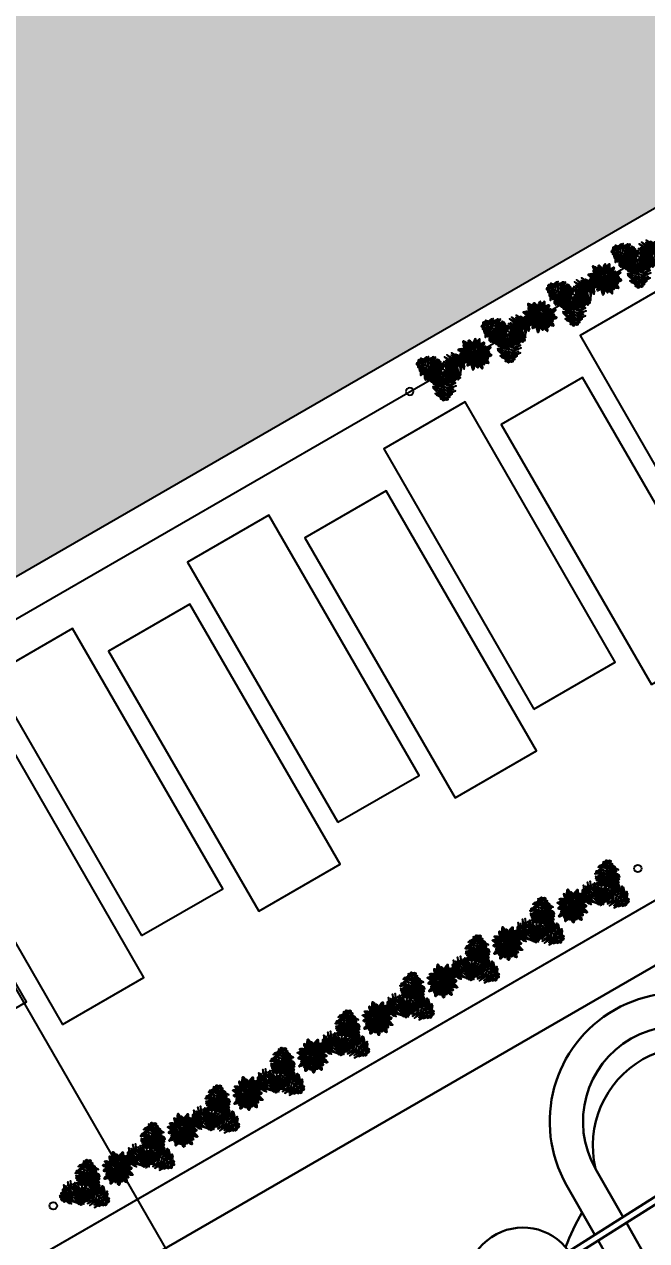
# Model space of a CAD drawing. Header units: metres. Extents: x 97 to 197, y 104 to 205.
# Drawn here: x 102.475 to 104.132, y 122.906 to 126.145 of the extents above; entities that cross this region are included whole.
import ezdxf

# ---------------------------------------------------------------- set-up
doc = ezdxf.new("R2010")
doc.units = ezdxf.units.M
doc.linetypes.add('ACAD_ISO10W100', pattern=[18, 12, -3, 0, -3])
doc.linetypes.add('ACAD_ISO12W100', pattern=[21, 12, -3, 0, -3, 0, -3])
doc.layers.get('0').update_dxf_attribs({"plot": 0})
doc.layers.add('00-AUX2', color=30, linetype='Continuous', plot=False)
for name, color, linetype in [('1-ALV_CORTE', 5, 'Continuous'), ('10-PROJ_SUP', 2, 'ACAD_ISO12W100'), ('15-COTAS', 14, 'Continuous'), ('16-EIXOS', 253, 'ACAD_ISO10W100'), ('18-HATCH', 1, 'Continuous'), ('3-LAYOUT', 2, 'Continuous'), ('5-PISO', 1, 'Continuous'), ('6-VEGETAÇÃO', 104, 'Continuous')]:
    doc.layers.add(name, color=color, linetype=linetype)
doc.styles.get("Standard").update_dxf_attribs({"font": 'arial.ttf', "height": 2.5})
doc.dimstyles.new('COTA ANOTATIVA', dxfattribs={"dimtxt": 2.5, "dimasz": 2.5, "dimexe": 2, "dimexo": 1, "dimgap": 0.5, "dimtad": 1, "dimzin": 4, "dimdsep": 46, "dimtxsty": 'Standard', "dimblk": 'ARCHTICK', "dimcen": 1, "dimclrd": 256, "dimclre": 256, "dimclrt": 256, "dimazin": 0, "dimtfac": 1, "dimtofl": 0, "dimtmove": 1, "dimatfit": 3, "dimldrblk": 'DOT', "dimfxl": 2, "dimfxlon": 1, "dimtolj": 1, "dimtzin": 0, "dimarcsym": 0})

# ---------------------------------------------------------------- blocks, each defined once
blk = doc.blocks.new('LEITURA')
at = {"layer": '3-LAYOUT', "lineweight": 30}
for p, q in [((0.1959, 0.7337), (0.021, 0.529)), ((0.2632, 0.6762), (0.072, 0.4525)), ((0.072, 0.4525), (0.0238, 0.4937)), ((0.3091, 0.4764), (0.282, 0.4474)), ((0.4754, 0.3213), (0.3091, 0.4764)), ((0.282, 0.4474), (0.4483, 0.2922)), ((0.0762, 0.3988), (0.4045, 0.1182)), ((-0.0206, 0.344), (-0.1571, 0.1844)), ((0.0331, 0.3483), (0.3613, 0.0677)), ((0.5532, 0.2336), (0.6494, 0.3461)), ((0.4483, 0.2922), (0.4754, 0.3213)), ((0.4679, 0.3132), (0.4558, 0.3003)), ((0.4558, 0.3003), (0.7755, 0.0021)), ((0.7875, 0.015), (0.4679, 0.3132)), ((0.618, 0.1732), (0.7167, 0.2886)), ((0.4582, 0.1224), (0.5417, 0.2201)), ((-0.1529, 0.1307), (0.1754, -0.1499)), ((0.5417, 0.0839), (0.6065, 0.1597)), ((0.4582, 0.1224), (0.5065, 0.0812)), ((0.2291, -0.1457), (0.3655, 0.014)), ((0.7755, 0.0021), (0.7875, 0.015))]:
    blk.add_line(p, q, dxfattribs=at)
for centre, radius, start, end in [((0.4563, 0.5111), 0.3425, 319.4802, 139.4802), ((0.4563, 0.5111), 0.254, 319.4802, 139.4802), ((0.4082, 0.4548), 0.2646, 335.7404, 123.22), ((0, 0), 0.7, 77.3963, 350.8638), ((0.04, 0.5127), 0.025, 139.4802, 229.4802), ((0.101, 0.4277), 0.0381, 139.4802, 229.4802), ((0.0083, 0.3193), 0.0381, 49.4802, 139.4802), ((0, 0), 0.7, 10.3912, 18.7902), ((-0.1281, 0.1596), 0.0381, 139.4802, 229.4802), ((0.7815, 0.0086), 0.15, 140.369, 133.6125), ((0.4292, 0.1472), 0.0381, 229.4802, 319.4802), ((0.3366, 0.0387), 0.0381, 319.4802, 49.4802), ((0.5227, 0.1002), 0.025, 229.4802, 319.4802), ((0.2001, -0.1209), 0.0381, 229.4802, 319.4802)]:
    blk.add_arc(centre, radius, start, end, dxfattribs=at)
blk = doc.blocks.new('*U83')
at = {"layer": '5-PISO', "ltscale": 0.1}
for points in [[(0.35, 0.025), (0.35, 0.275), (-0.45, 0.275), (-0.45, 0.025)], [(0.45, -0.275), (0.45, -0.025), (-0.35, -0.025), (-0.35, -0.275)]]:
    blk.add_lwpolyline(points, close=True, dxfattribs=at)
blk = doc.blocks.new('*U84')
at = {"layer": '5-PISO', "color": 0, "linetype": 'ByBlock', "lineweight": -2, "transparency": 16777216}
for p in [(0, 4.8273), (0, 4.2239), (0, 3.6205), (0, 3.0171), (0, 2.4137)]:
    blk.add_blockref('*U83', p, dxfattribs=at)
blk = doc.blocks.new('*U87')
at = {"layer": '5-PISO', "ltscale": 0.1}
blk.add_circle((0.0563, 0), 0.01, dxfattribs=at)
blk = doc.blocks.new('*U88')
at = {"layer": '1-ALV_CORTE', "color": 0, "linetype": 'ByBlock', "lineweight": -2, "transparency": 16777216}
for p in [(0.4533, -3.7), (0.5531, -3.7), (0.6529, -3.7), (0.7527, -3.7), (0.8526, -3.7), (0.9524, -3.7), (1.0522, -3.7), (1.1521, -3.7), (1.2519, -3.7), (1.3517, -3.7), (1.4516, -3.7), (1.5514, -3.7), (1.6512, -3.7), (1.7511, -3.7), (1.8509, -3.7), (1.9507, -3.7), (2.0506, -3.7), (2.1504, -3.7), (2.2502, -3.7)]:
    blk.add_blockref('*U87', p, dxfattribs=at)
blk = doc.blocks.new('A$C5E6B4C6F')
at = {"layer": '6-VEGETAÇÃO', "color": 76}
for points in [[(1.777, 1.953, -2.259), (1.674, 2.021, -2.303), (1.628, 2.076, -2.362), (1.733, 2.028, -2.352)], [(1.806, 1.994, -2.342), (1.736, 2.07, -2.421), (1.789, 2.063, -2.443)], [(0.357, 1.156, -2.032), (0.303, 1.302, -2.064), (0.415, 1.63, -2.175), (0.231, 1.292, -2.049)], [(0.475, 1.141, -2.048), (0.422, 1.361, -2.101), (0.479, 1.549, -2.163), (0.353, 1.329, -2.08)], [(0.595, 1.14, -2.069), (0.539, 1.339, -2.115), (0.629, 1.659, -2.22), (0.475, 1.345, -2.105)], [(0.708, 1.124, -2.084), (0.662, 1.376, -2.146), (0.747, 1.632, -2.233), (0.591, 1.377, -2.135)], [(1.482, 1.535, -2.067), (1.345, 1.656, -2.117), (1.097, 1.789, -2.205), (1.417, 1.703, -2.096)], [(1.557, 1.641, -2.048), (1.395, 1.82, -2.109), (1.136, 1.834, -2.194), (1.405, 1.9, -2.11)], [(1.196, 1.453, -1.072), (1.373, 1.5, -1.059), (1.421, 1.484, -1.129), (1.346, 1.542, -1.001)], [(1.207, 1.531, -0.981), (1.324, 1.574, -0.958), (1.424, 1.573, -1.089), (1.316, 1.62, -0.901)], [(1.617, 1.726, -2.033), (1.464, 1.918, -2.092), (1.33, 1.988, -2.139), (1.499, 1.959, -2.083)], [(1.395, 1.411, -2.091), (1.402, 1.411, -2.091), (1.64, 1.748, -2.031), (1.632, 1.748, -2.031)], [(1.678, 1.813, -2.089), (1.51, 1.965, -2.183), (1.405, 2.011, -2.201), (1.562, 1.992, -2.214)], [(1.496, 1.546, -2.069), (1.696, 1.494, -2.115), (1.929, 1.256, -2.22), (1.734, 1.547, -2.105)], [(1.556, 1.648, -2.048), (1.774, 1.585, -2.101), (1.908, 1.441, -2.163), (1.78, 1.66, -2.08)], [(1.721, 1.874, -2.146), (1.59, 2.021, -2.244), (1.711, 1.971, -2.224)], [(1.629, 1.743, -2.032), (1.782, 1.718, -2.064), (2.011, 1.456, -2.175), (1.809, 1.784, -2.049)], [(1.633, 1.748, -2.029), (1.64, 1.748, -2.029), (1.76, 1.917, -2.19), (1.752, 1.917, -2.19)], [(1.691, 1.821, -2.104), (1.846, 1.789, -2.2), (1.954, 1.636, -2.209), (1.866, 1.836, -2.236)], [(1.752, 1.917, -2.19), (1.76, 1.917, -2.19), (1.824, 2.009, -2.376), (1.817, 2.009, -2.376)], [(1.778, 1.935, -2.243), (1.871, 1.881, -2.305), (1.934, 1.803, -2.299), (1.865, 1.938, -2.361)], [(1.807, 1.996, -2.35), (1.927, 1.923, -2.425), (1.888, 1.979, -2.436)], [(0.052, 1.184, -2.342), (0.02, 1.085, -2.421), (0, 1.135, -2.443)], [(0.049, 1.184, -2.35), (0.052, 1.325, -2.425), (0.023, 1.263, -2.436)], [(0.145, 1.176, -2.19), (0.152, 1.176, -2.19), (0.041, 1.186, -2.376), (0.033, 1.186, -2.376)], [(0.102, 1.18, -2.259), (0.094, 1.057, -2.303), (0.07, 0.989, -2.362), (0.058, 1.103, -2.352)], [(0.117, 1.189, -2.243), (0.117, 1.297, -2.305), (0.153, 1.391, -2.299), (0.07, 1.263, -2.361)], [(0.198, 1.171, -2.146), (0.136, 0.983, -2.244), (0.119, 1.114, -2.224)], [(0.351, 1.157, -2.029), (0.358, 1.157, -2.029), (0.152, 1.176, -2.19), (0.145, 1.176, -2.19)], [(0.259, 1.171, -2.104), (0.209, 1.321, -2.2), (0.288, 1.491, -2.209), (0.158, 1.315, -2.236)], [(0.272, 1.164, -2.089), (0.224, 0.942, -2.183), (0.237, 0.829, -2.201), (0.175, 0.974, -2.214)], [(0.379, 1.154, -2.033), (0.289, 0.926, -2.092), (0.295, 0.774, -2.139), (0.235, 0.936, -2.083)], [(0.481, 1.145, -2.048), (0.407, 0.915, -2.109), (0.525, 0.683, -2.194), (0.333, 0.884, -2.11)], [(0.762, 1.119, -2.091), (0.769, 1.119, -2.091), (0.359, 1.157, -2.031), (0.351, 1.157, -2.031)], [(0.611, 1.133, -2.067), (0.575, 0.954, -2.117), (0.583, 0.673, -2.205), (0.497, 0.993, -2.096)], [(0.796, 1.116, -2.149), (0.756, 1.287, -2.126), (0.781, 1.468, -2.215), (0.703, 1.281, -2.034)], [(1.502, 1.177, -1.5), (1.501, 1.373, -1.508), (1.382, 1.522, -1.658), (1.541, 1.415, -1.461)], [(1.426, 1.455, -2.084), (1.667, 1.369, -2.146), (1.847, 1.168, -2.233), (1.703, 1.43, -2.135)], [(1.567, 1.195, -1.421), (1.577, 1.394, -1.416), (1.543, 1.509, -1.462), (1.612, 1.399, -1.373)], [(1.582, 1.199, -1.406), (1.664, 1.106, -1.383), (1.707, 0.838, -1.514), (1.704, 1.13, -1.326)], [(1.652, 1.219, -1.388), (1.644, 1.403, -1.435), (1.609, 1.487, -1.463), (1.691, 1.394, -1.423)], [(1.354, 0.668, -2.084), (1.159, 0.502, -2.146), (0.894, 0.447, -2.233), (1.193, 0.441, -2.135)], [(1.397, 0.562, -2.069), (1.252, 0.414, -2.115), (0.93, 0.332, -2.22), (1.279, 0.356, -2.105)], [(1.331, 0.717, -2.091), (1.339, 0.717, -2.091), (1.511, 0.343, -2.031), (1.504, 0.343, -2.031)], [(1.395, 0.579, -2.067), (1.568, 0.638, -2.117), (1.807, 0.786, -2.205), (1.573, 0.551, -2.096)], [(1.449, 0.461, -2.048), (1.685, 0.512, -2.109), (1.827, 0.73, -2.194), (1.749, 0.463, -2.11)], [(1.502, 0.348, -2.032), (1.403, 0.228, -2.064), (1.062, 0.161, -2.175), (1.447, 0.171, -2.049)], [(1.456, 0.458, -2.048), (1.292, 0.302, -2.101), (1.1, 0.258, -2.163), (1.354, 0.259, -2.08)], [(1.538, 0.256, -2.104), (1.433, 0.138, -2.2), (1.246, 0.121, -2.209), (1.463, 0.097, -2.236)], [(1.593, 0.124, -2.243), (1.5, 0.07, -2.305), (1.4, 0.054, -2.299), (1.552, 0.046, -2.361)], [(1.492, 0.368, -2.033), (1.735, 0.404, -2.092), (1.863, 0.485, -2.139), (1.753, 0.353, -2.083)], [(1.504, 0.342, -2.029), (1.511, 0.342, -2.029), (1.598, 0.154, -2.19), (1.591, 0.154, -2.19)], [(1.631, 0.067, -2.35), (1.508, 0, -2.425), (1.576, 0.006, -2.436)], [(1.537, 0.27, -2.089), (1.753, 0.34, -2.183), (1.845, 0.408, -2.201), (1.75, 0.282, -2.214)], [(1.568, 0.203, -2.146), (1.762, 0.243, -2.244), (1.657, 0.163, -2.224)], [(1.591, 0.154, -2.19), (1.598, 0.154, -2.19), (1.645, 0.053, -2.376), (1.638, 0.053, -2.376)], [(1.609, 0.115, -2.259), (1.719, 0.17, -2.303), (1.79, 0.183, -2.362), (1.697, 0.116, -2.352)], [(1.63, 0.07, -2.342), (1.731, 0.092, -2.421), (1.698, 0.049, -2.443)]]:
    blk.add_3dface(points, dxfattribs=at)
at = {"layer": '6-VEGETAÇÃO'}
for points in [[(1.199, 1.449, -1.075), (1.016, 1.518, -1.083), (0.994, 1.522, -1.233), (1.09, 1.57, -1.036)], [(1.206, 1.516, -0.996), (1.024, 1.596, -0.991), (1.003, 1.606, -1.037), (1.032, 1.631, -0.948)], [(1.214, 1.604, -0.963), (1.039, 1.663, -1.01), (1.047, 1.66, -1.038), (1.065, 1.703, -0.998)], [(1.372, 1.379, -2.153), (1.289, 1.475, -2.153), (1.073, 1.642, -2.248), (1.268, 1.547, -2.101)], [(1.23, 1.762, -0.967), (1.133, 1.78, -1), (1.08, 1.812, -1.029), (1.171, 1.816, -1.007)], [(1.41, 1.433, -2.085), (1.238, 1.599, -2.149), (1.14, 1.664, -2.184), (1.367, 1.566, -2.106)], [(1.235, 1.816, -0.991), (1.158, 1.859, -1.031), (1.199, 1.877, -1.03)], [(1.208, 1.535, -0.975), (1.215, 1.535, -0.975), (1.233, 1.716, -0.948), (1.226, 1.716, -0.948)], [(1.22, 1.616, -0.965), (1.342, 1.671, -0.989), (1.417, 1.659, -1.037), (1.338, 1.715, -0.98)], [(1.226, 1.716, -0.948), (1.233, 1.716, -0.948), (1.245, 1.837, -1.002), (1.238, 1.837, -1.002)], [(1.237, 1.748, -0.966), (1.325, 1.761, -1.002), (1.351, 1.746, -1.016), (1.299, 1.807, -1.012)], [(0.841, 0.796, -1.406), (0.726, 0.843, -1.383), (0.569, 1.065, -1.514), (0.701, 0.804, -1.326)], [(0.735, 1.122, -2.085), (0.678, 0.89, -2.149), (0.67, 0.773, -2.184), (0.642, 1.017, -2.106)], [(0.955, 0.903, -1.59), (0.806, 0.977, -1.573), (0.644, 1.183, -1.686), (0.774, 0.949, -1.523)], [(0.903, 0.846, -1.497), (0.741, 0.931, -1.484), (0.648, 1.055, -1.554), (0.731, 0.882, -1.426)], [(0.801, 1.116, -2.153), (0.759, 0.996, -2.153), (0.723, 0.725, -2.248), (0.708, 0.941, -2.101)], [(1.014, 0.95, -1.677), (0.836, 1.056, -1.674), (0.712, 1.227, -1.775), (0.805, 1.022, -1.619)], [(1.072, 1.091, -2.61), (1.08, 1.091, -2.61), (0.769, 1.119, -2.09), (0.762, 1.119, -2.09)], [(0.881, 1.108, -2.288), (0.835, 1.005, -2.271), (0.803, 0.803, -2.333), (0.797, 1.025, -2.198)], [(0.876, 1.104, -2.283), (0.841, 1.252, -2.262), (0.872, 1.481, -2.373), (0.804, 1.331, -2.219)], [(1.048, 0.981, -1.78), (0.935, 1.058, -1.728), (0.826, 1.156, -1.795), (0.93, 1.042, -1.629)], [(1.069, 0.994, -1.927), (0.971, 1.061, -1.881), (0.833, 1.185, -1.964), (0.915, 1.092, -1.822)], [(0.954, 1.101, -2.41), (0.9, 0.999, -2.381), (0.862, 0.841, -2.408), (0.863, 1.008, -2.316)], [(0.949, 1.102, -2.406), (0.922, 1.223, -2.391), (0.948, 1.371, -2.474), (0.888, 1.232, -2.335)], [(1.082, 1.011, -2.061), (1.002, 1.066, -2.026), (0.914, 1.148, -2.092), (0.991, 1.062, -1.964)], [(1.191, 1.364, -1.175), (1.049, 1.403, -1.197), (0.924, 1.423, -1.28), (1.079, 1.451, -1.128)], [(1.18, 1.253, -1.362), (1.084, 1.284, -1.342), (0.937, 1.329, -1.4), (1.039, 1.307, -1.275)], [(1.183, 1.282, -1.27), (0.999, 1.341, -1.291), (0.973, 1.349, -1.318), (1.1, 1.353, -1.229)], [(1.178, 1.229, -1.509), (1.095, 1.259, -1.473), (1.001, 1.293, -1.507), (1.108, 1.268, -1.395)], [(1.175, 1.208, -1.643), (1.093, 1.24, -1.593), (1.034, 1.269, -1.595), (1.098, 1.25, -1.522)], [(1.109, 1.035, -2.285), (1.117, 1.035, -2.285), (1.049, 0.974, -1.717), (1.041, 0.974, -1.717)], [(1.072, 1.091, -2.61), (1.08, 1.091, -2.61), (1.17, 1.082, -3.235), (1.163, 1.082, -3.235)], [(1.325, 1.313, -2.288), (1.259, 1.405, -2.271), (1.1, 1.534, -2.333), (1.296, 1.428, -2.198)], [(1.283, 1.253, -2.41), (1.221, 1.351, -2.381), (1.104, 1.463, -2.408), (1.248, 1.379, -2.316)], [(1.109, 1.035, -2.285), (1.117, 1.035, -2.285), (1.172, 1.084, -2.985), (1.164, 1.084, -2.985)], [(1.215, 1.156, -2.61), (1.222, 1.156, -2.61), (1.17, 1.082, -3.235), (1.163, 1.082, -3.235)], [(1.2, 1, -2.61), (1.208, 1, -2.61), (1.17, 1.082, -3.235), (1.163, 1.082, -3.235)], [(1.236, 1.104, -2.285), (1.243, 1.104, -2.285), (1.172, 1.084, -2.985), (1.164, 1.084, -2.985)], [(1.172, 1.174, -1.86), (1.18, 1.174, -1.86), (1.172, 1.1, -2.56), (1.165, 1.1, -2.56)], [(1.172, 1.174, -1.86), (1.18, 1.174, -1.86), (1.189, 1.265, -1.292), (1.181, 1.265, -1.292)], [(1.174, 1.231, -1.502), (1.225, 1.249, -1.456), (1.41, 1.25, -1.539), (1.287, 1.263, -1.397)], [(1.176, 1.21, -1.636), (1.205, 1.224, -1.601), (1.326, 1.223, -1.667), (1.211, 1.234, -1.539)], [(1.18, 1.255, -1.355), (1.249, 1.275, -1.303), (1.396, 1.276, -1.37), (1.242, 1.29, -1.204)], [(1.181, 1.265, -1.292), (1.189, 1.265, -1.292), (1.215, 1.535, -0.976), (1.208, 1.535, -0.976)], [(1.185, 1.3, -1.252), (1.387, 1.343, -1.249), (1.49, 1.314, -1.35), (1.387, 1.39, -1.194)], [(1.196, 1.375, -1.165), (1.356, 1.422, -1.148), (1.511, 1.392, -1.261), (1.36, 1.464, -1.098)], [(1.215, 1.156, -2.61), (1.222, 1.156, -2.61), (1.402, 1.411, -2.09), (1.395, 1.411, -2.09)], [(1.236, 1.104, -2.285), (1.243, 1.104, -2.285), (1.331, 1.128, -1.717), (1.324, 1.128, -1.717)], [(1.269, 1.113, -2.068), (1.269, 1.202, -2.018), (1.257, 1.332, -2.02), (1.28, 1.2, -1.947)], [(1.289, 1.119, -1.934), (1.287, 1.207, -1.898), (1.267, 1.371, -1.932), (1.3, 1.197, -1.82)], [(1.271, 1.114, -2.061), (1.318, 1.029, -2.026), (1.361, 0.916, -2.092), (1.33, 1.027, -1.964)], [(1.312, 1.125, -1.787), (1.306, 1.226, -1.767), (1.278, 1.444, -1.825), (1.313, 1.276, -1.7)], [(1.286, 1.257, -2.406), (1.405, 1.22, -2.391), (1.52, 1.124, -2.474), (1.429, 1.246, -2.335)], [(1.29, 1.123, -1.927), (1.348, 1.019, -1.881), (1.417, 0.847, -1.964), (1.384, 0.967, -1.822)], [(1.341, 1.133, -1.695), (1.329, 1.325, -1.716), (1.31, 1.418, -1.743), (1.377, 1.236, -1.654)], [(1.315, 1.126, -1.78), (1.381, 1.006, -1.728), (1.435, 0.87, -1.795), (1.393, 1.018, -1.629)], [(1.324, 1.32, -2.283), (1.47, 1.276, -2.262), (1.653, 1.135, -2.373), (1.557, 1.269, -2.219)], [(1.324, 1.128, -1.717), (1.331, 1.128, -1.717), (1.593, 1.2, -1.401), (1.585, 1.2, -1.401)], [(1.42, 1.155, -1.6), (1.405, 1.302, -1.622), (1.344, 1.516, -1.705), (1.461, 1.291, -1.553)], [(1.358, 1.138, -1.677), (1.471, 0.964, -1.674), (1.506, 0.756, -1.775), (1.514, 0.981, -1.619)], [(1.375, 1.383, -2.149), (1.543, 1.333, -2.126), (1.687, 1.221, -2.215), (1.565, 1.381, -2.034)], [(1.432, 1.154, -1.59), (1.533, 1.021, -1.573), (1.587, 0.765, -1.686), (1.574, 1.032, -1.523)], [(1.505, 1.182, -1.497), (1.612, 1.034, -1.484), (1.64, 0.882, -1.554), (1.642, 1.074, -1.426)], [(1.585, 1.2, -1.4), (1.593, 1.2, -1.4), (1.768, 1.249, -1.373), (1.761, 1.249, -1.373)], [(1.666, 1.218, -1.39), (1.761, 1.124, -1.414), (1.759, 0.977, -1.462), (1.801, 1.144, -1.405)], [(1.715, 1.236, -1.379), (1.726, 1.399, -1.416), (1.768, 1.304, -1.384)], [(1.761, 1.249, -1.373), (1.768, 1.249, -1.373), (1.886, 1.281, -1.427), (1.878, 1.281, -1.427)], [(1.805, 1.261, -1.392), (1.787, 1.358, -1.425), (1.798, 1.419, -1.454), (1.834, 1.335, -1.432)], [(1.795, 1.249, -1.391), (1.838, 1.172, -1.427), (1.839, 1.092, -1.441), (1.872, 1.213, -1.437)], [(1.858, 1.276, -1.416), (1.87, 1.363, -1.456), (1.902, 1.332, -1.455)], [(1.862, 1.277, -1.42), (1.915, 1.175, -1.465), (1.92, 1.23, -1.458)], [(0.625, 0.603, -1.42), (0.532, 0.67, -1.465), (0.552, 0.619, -1.458)], [(0.673, 0.657, -1.391), (0.599, 0.707, -1.427), (0.563, 0.778, -1.441), (0.587, 0.655, -1.437)], [(0.775, 0.742, -1.39), (0.647, 0.784, -1.414), (0.584, 0.917, -1.462), (0.621, 0.749, -1.405)], [(0.703, 0.673, -1.373), (0.71, 0.673, -1.373), (0.619, 0.591, -1.427), (0.612, 0.591, -1.427)], [(0.628, 0.605, -1.416), (0.656, 0.522, -1.456), (0.614, 0.535, -1.455)], [(0.668, 0.642, -1.392), (0.728, 0.563, -1.425), (0.745, 0.503, -1.454), (0.675, 0.562, -1.432)], [(0.839, 0.794, -1.4), (0.846, 0.794, -1.4), (0.71, 0.672, -1.373), (0.703, 0.672, -1.373)], [(0.738, 0.704, -1.379), (0.8, 0.553, -1.416), (0.721, 0.619, -1.384)], [(0.787, 0.747, -1.388), (0.876, 0.585, -1.435), (0.944, 0.526, -1.463), (0.829, 0.573, -1.423)], [(1.041, 0.974, -1.717), (1.049, 0.974, -1.717), (0.846, 0.794, -1.401), (0.839, 0.794, -1.401)], [(0.853, 0.806, -1.421), (0.932, 0.624, -1.416), (1.014, 0.536, -1.462), (0.903, 0.604, -1.373)], [(0.903, 0.851, -1.5), (0.99, 0.676, -1.508), (1.164, 0.595, -1.658), (0.973, 0.621, -1.461)], [(1.287, 0.824, -2.283), (1.176, 0.719, -2.262), (0.963, 0.632, -2.373), (1.127, 0.648, -2.219)], [(0.967, 0.908, -1.6), (1.045, 0.782, -1.622), (1.195, 0.618, -1.705), (0.99, 0.768, -1.553)], [(1.252, 0.888, -2.406), (1.161, 0.804, -2.391), (1.019, 0.752, -2.474), (1.171, 0.77, -2.335)], [(1.317, 0.748, -2.149), (1.189, 0.628, -2.126), (1.02, 0.559, -2.215), (1.22, 0.585, -2.034)], [(1.028, 0.962, -1.695), (1.124, 0.795, -1.716), (1.182, 0.721, -1.743), (1.041, 0.854, -1.654)], [(1.05, 0.982, -1.787), (1.1, 0.895, -1.767), (1.222, 0.711, -1.825), (1.117, 0.847, -1.7)], [(1.068, 0.998, -1.934), (1.109, 0.92, -1.898), (1.199, 0.782, -1.932), (1.093, 0.923, -1.82)], [(1.084, 1.012, -2.068), (1.123, 0.933, -2.018), (1.192, 0.821, -2.02), (1.112, 0.929, -1.947)], [(1.2, 1, -2.61), (1.208, 1, -2.61), (1.339, 0.717, -2.09), (1.331, 0.717, -2.09)], [(1.25, 0.893, -2.41), (1.366, 0.897, -2.381), (1.522, 0.943, -2.408), (1.377, 0.861, -2.316)], [(1.281, 0.826, -2.288), (1.393, 0.838, -2.271), (1.584, 0.911, -2.333), (1.395, 0.794, -2.198)], [(1.315, 0.753, -2.153), (1.439, 0.777, -2.153), (1.692, 0.881, -2.248), (1.512, 0.759, -2.101)], [(1.343, 0.692, -2.085), (1.572, 0.759, -2.149), (1.677, 0.811, -2.184), (1.479, 0.664, -2.106)]]:
    blk.add_3dface(points, dxfattribs=at)
blk = doc.blocks.new('A$C67B00017')
at = {"layer": '6-VEGETAÇÃO', "color": 153}
for p, q in [((0.296, 1.706), (0.23, 1.681)), ((0.256, 1.79), (0.286, 1.734)), ((0.31, 1.778), (0.358, 1.69)), ((0.37, 1.752), (0.426, 1.637)), ((0.446, 1.7), (0.465, 1.598)), ((0.602, 1.725), (0.513, 1.718)), ((0.584, 1.842), (0.601, 1.763)), ((0.656, 2.047), (0.587, 2.057)), ((0.687, 1.99), (0.596, 1.999)), ((0.721, 1.914), (0.606, 1.927)), ((0.742, 1.862), (0.622, 1.874)), ((0.646, 1.807), (0.672, 1.682)), ((0.662, 2.14), (0.661, 2.077)), ((0.703, 2.103), (0.703, 2.003)), ((0.71, 1.754), (0.737, 1.594)), ((0.744, 2.051), (0.737, 1.925)), ((0.785, 1.97), (0.754, 1.871)), ((0.8, 1.883), (0.767, 1.837)), ((0.799, 1.821), (0.782, 1.797)), ((0.959, 1.729), (0.823, 1.784)), ((0.968, 1.658), (0.824, 1.713)), ((0.944, 1.833), (0.835, 1.875)), ((0.925, 1.914), (0.844, 1.95)), ((0.964, 2.027), (0.942, 1.948)), ((1.002, 1.966), (0.967, 1.844)), ((1.034, 1.889), (0.983, 1.736)), ((1.057, 1.775), (0.984, 1.665)), ((1.12, 1.971), (1.019, 2.037)), ((1.126, 2.026), (1.03, 2.092)), ((1.132, 2.109), (1.055, 2.16)), ((1.131, 2.174), (1.075, 2.216)), ((1.15, 1.907), (1.123, 1.894)), ((1.18, 1.961), (1.129, 1.936)), ((1.208, 2.045), (1.134, 1.973)), ((1.139, 1.805), (1.207, 1.693)), ((1.21, 2.136), (1.145, 2.028)), ((1.146, 1.693), (1.2, 1.646)), ((1.18, 2.254), (1.15, 2.198)), ((1.199, 2.201), (1.151, 2.113)), ((1.166, 1.919), (1.211, 1.764)), ((1.202, 1.994), (1.231, 1.871)), ((1.223, 1.685), (1.368, 1.733)), ((1.234, 1.755), (1.373, 1.804)), ((1.243, 2.053), (1.261, 1.974)), ((1.254, 1.859), (1.365, 1.896)), ((1.276, 1.939), (1.36, 1.971)), ((1.436, 1.757), (1.396, 1.6)), ((1.484, 1.896), (1.424, 2.001)), ((1.482, 1.826), (1.452, 1.826)), ((1.514, 1.943), (1.459, 2.045)), ((1.505, 1.804), (1.468, 1.682)), ((1.533, 1.86), (1.476, 1.861)), ((1.596, 1.922), (1.497, 1.892)), ((1.557, 2.014), (1.512, 2.094)), ((1.639, 2.003), (1.532, 1.936)), ((1.541, 1.718), (1.629, 1.703)), ((1.57, 1.833), (1.546, 1.756)), ((1.586, 2.073), (1.554, 2.135)), ((1.659, 2.066), (1.576, 2.009)), ((1.665, 2.122), (1.613, 2.085)), ((1.769, 1.686), (1.717, 1.57)), ((1.837, 1.707), (1.804, 1.633)), ((0.094, 1.203), (0.149, 1.17)), ((0.171, 1.151), (0.127, 1.096)), ((0.147, 1.22), (0.233, 1.168)), ((0.236, 1.148), (0.182, 1.074)), ((0.212, 1.228), (0.318, 1.158)), ((0.318, 1.139), (0.249, 1.047)), ((0.35, 1.671), (0.266, 1.635)), ((0.374, 1.13), (0.303, 1.033)), ((0.304, 1.222), (0.372, 1.144)), ((0.416, 1.621), (0.309, 1.577)), ((0.401, 1.393), (0.327, 1.344)), ((0.328, 1.487), (0.382, 1.425)), ((0.46, 1.585), (0.349, 1.537)), ((0.433, 0.859), (0.353, 0.899)), ((0.479, 1.364), (0.384, 1.296)), ((0.386, 1.19), (0.409, 1.138)), ((0.4, 1.486), (0.483, 1.39)), ((0.506, 0.897), (0.404, 0.953)), ((0.438, 1.158), (0.45, 1.13)), ((0.442, 0.766), (0.513, 0.872)), ((0.575, 1.32), (0.454, 1.236)), ((0.597, 0.952), (0.467, 1.021)), ((0.482, 1.47), (0.582, 1.344)), ((0.501, 1.63), (0.493, 1.574)), ((0.639, 1.288), (0.514, 1.198)), ((0.656, 0.991), (0.522, 1.066)), ((0.522, 0.791), (0.606, 0.929)), ((0.529, 1.576), (0.526, 1.546)), ((0.657, 1.662), (0.541, 1.648)), ((0.719, 1.577), (0.573, 1.562)), ((0.59, 1.427), (0.642, 1.306)), ((0.676, 1.265), (0.6, 1.189)), ((0.69, 1.019), (0.606, 1.085)), ((0.759, 1.518), (0.607, 1.5)), ((0.624, 0.848), (0.661, 0.974)), ((0.726, 1.237), (0.676, 1.189)), ((0.677, 1.356), (0.684, 1.284)), ((0.781, 1.48), (0.678, 1.45)), ((0.737, 1.052), (0.682, 1.094)), ((0.702, 0.928), (0.7, 1.001)), ((0.728, 1.296), (0.731, 1.258)), ((0.812, 1.431), (0.744, 1.413)), ((0.745, 0.993), (0.745, 1.032)), ((0.76, 0.844), (0.826, 0.816)), ((0.784, 1.663), (0.771, 1.532)), ((0.826, 1.559), (0.797, 1.493)), ((0.853, 0.96), (0.799, 0.967)), ((0.889, 0.996), (0.818, 1.009)), ((0.876, 1.406), (0.821, 1.404)), ((0.841, 1.482), (0.826, 1.447)), ((0.908, 1.366), (0.836, 1.361)), ((0.836, 0.861), (0.872, 0.846)), ((0.838, 0.888), (0.851, 0.937)), ((0.931, 1.047), (0.842, 1.062)), ((0.945, 1.312), (0.854, 1.306)), ((0.958, 1.081), (0.865, 1.099)), ((0.868, 1.479), (0.876, 1.43)), ((0.968, 1.275), (0.874, 1.267)), ((0.877, 0.907), (0.898, 0.983)), ((0.905, 1.456), (0.918, 1.379)), ((0.919, 0.938), (0.941, 1.035)), ((0.944, 1.422), (0.956, 1.323)), ((0.968, 0.991), (0.965, 1.072)), ((0.987, 1.364), (0.976, 1.283)), ((0.998, 1.054), (0.982, 1.096)), ((1.045, 1.663), (0.989, 1.618)), ((1.01, 1.298), (0.991, 1.258)), ((1.023, 1.588), (0.993, 1.564)), ((1.01, 1.1), (1.002, 1.123)), ((1.018, 1.251), (1.007, 1.229)), ((1.086, 1.367), (1.011, 1.425)), ((1.094, 1.41), (1.023, 1.467)), ((1.104, 1.475), (1.047, 1.519)), ((1.048, 0.969), (1.092, 1.037)), ((1.054, 1.038), (1.089, 1.066)), ((1.062, 0.898), (1.093, 0.993)), ((1.107, 1.526), (1.065, 1.562)), ((1.067, 1.084), (1.086, 1.1)), ((1.083, 0.851), (1.103, 0.927)), ((1.106, 1.315), (1.084, 1.306)), ((1.133, 1.356), (1.091, 1.339)), ((1.16, 1.42), (1.097, 1.368)), ((1.102, 1.042), (1.191, 1.009)), ((1.107, 0.814), (1.12, 0.862)), ((1.108, 0.998), (1.192, 0.965)), ((1.167, 1.492), (1.109, 1.41)), ((1.118, 0.933), (1.185, 0.908)), ((1.162, 1.543), (1.119, 1.477)), ((1.15, 1.585), (1.123, 1.543)), ((1.13, 0.884), (1.181, 0.862)), ((1.164, 1.617), (1.193, 1.592)), ((1.186, 1.151), (1.181, 1.174)), ((1.221, 1.118), (1.212, 1.161)), ((1.28, 1.08), (1.239, 1.151)), ((1.24, 1.162), (1.31, 1.226)), ((1.281, 1.498), (1.293, 1.461)), ((1.304, 1.573), (1.327, 1.504)), ((1.306, 1.444), (1.372, 1.42)), ((1.341, 1.49), (1.441, 1.451)), ((1.401, 1.057), (1.343, 1.11)), ((1.344, 1.126), (1.397, 1.175)), ((1.355, 1.673), (1.356, 1.542)), ((1.366, 1.526), (1.516, 1.494)), ((1.393, 1.114), (1.436, 1.149)), ((1.445, 1.062), (1.408, 1.096)), ((1.412, 1.581), (1.556, 1.553)), ((1.482, 1.661), (1.596, 1.636)), ((1.521, 0.946), (1.49, 0.923)), ((1.509, 1.41), (1.517, 1.373)), ((1.527, 1.354), (1.589, 1.322)), ((1.54, 1.482), (1.555, 1.411)), ((1.599, 0.949), (1.542, 0.906)), ((1.585, 1.076), (1.567, 1.11)), ((1.568, 1.395), (1.662, 1.344)), ((1.575, 0.875), (1.593, 0.723)), ((1.71, 0.933), (1.586, 0.89)), ((1.604, 1.575), (1.588, 1.444)), ((1.597, 1.428), (1.741, 1.378)), ((1.653, 1.039), (1.621, 1.104)), ((1.695, 1.648), (1.635, 1.498)), ((1.642, 0.85), (1.661, 0.704)), ((1.649, 1.477), (1.788, 1.431)), ((1.816, 0.882), (1.655, 0.871)), ((1.665, 1.116), (1.747, 1.245)), ((1.76, 1.005), (1.668, 1.098)), ((1.746, 1.267), (1.726, 1.29)), ((1.728, 1.547), (1.838, 1.508)), ((1.736, 1.109), (1.817, 1.232)), ((1.877, 1.003), (1.738, 1.085)), ((1.806, 1.253), (1.768, 1.295)), ((1.794, 1.597), (1.88, 1.571)), ((1.799, 1.314), (1.836, 1.428)), ((1.894, 1.249), (1.805, 1.301)), ((1.841, 1.103), (1.904, 1.201)), ((1.959, 1.019), (1.847, 1.078)), ((1.854, 1.323), (1.891, 1.432)), ((1.983, 1.271), (1.86, 1.305)), ((1.924, 1.105), (1.976, 1.177)), ((1.935, 1.339), (1.963, 1.427)), ((2.042, 1.299), (1.944, 1.322)), ((2.026, 1.044), (1.954, 1.082)), ((1.998, 1.357), (2.022, 1.423)), ((2.087, 1.332), (2.025, 1.346)), ((0.371, 0.757), (0.417, 0.824)), ((0.48, 0.598), (0.559, 0.616)), ((0.514, 0.661), (0.638, 0.689)), ((0.566, 0.726), (0.725, 0.754)), ((0.597, 0.619), (0.605, 0.53)), ((0.656, 0.801), (0.787, 0.79)), ((0.659, 0.673), (0.674, 0.558)), ((0.731, 0.253), (0.662, 0.237)), ((0.757, 0.312), (0.667, 0.296)), ((0.784, 0.391), (0.671, 0.369)), ((0.801, 0.444), (0.683, 0.423)), ((0.744, 0.16), (0.738, 0.224)), ((0.743, 0.737), (0.76, 0.591)), ((0.782, 0.201), (0.774, 0.301)), ((0.801, 0.778), (0.822, 0.626)), ((0.818, 0.256), (0.802, 0.382)), ((0.853, 0.341), (0.813, 0.436)), ((0.86, 0.429), (0.823, 0.472)), ((0.854, 0.49), (0.835, 0.513)), ((0.839, 0.8), (0.871, 0.697)), ((0.888, 0.832), (0.906, 0.764)), ((1.042, 0.659), (0.909, 0.583)), ((1.045, 0.587), (0.918, 0.513)), ((1.045, 0.482), (0.944, 0.424)), ((1.039, 0.399), (0.963, 0.352)), ((1.087, 0.736), (1.054, 0.755)), ((1.12, 0.665), (1.057, 0.701)), ((1.148, 0.556), (1.06, 0.654)), ((1.094, 0.294), (1.06, 0.368)), ((1.143, 0.44), (1.069, 0.584)), ((1.123, 0.359), (1.07, 0.475)), ((1.169, 0.291), (1.236, 0.37)), ((1.176, 0.2), (1.231, 0.314)), ((1.189, 0.377), (1.238, 0.407)), ((1.193, 0.136), (1.232, 0.228)), ((1.214, 0.433), (1.239, 0.449)), ((1.218, 0.086), (1.242, 0.145)), ((1.235, 0.724), (1.249, 0.76)), ((1.25, 0.373), (1.356, 0.317)), ((1.25, 0.317), (1.351, 0.262)), ((1.252, 0.234), (1.333, 0.191)), ((1.253, 0.648), (1.28, 0.715)), ((1.258, 0.17), (1.319, 0.134)), ((1.263, 0.776), (1.33, 0.796)), ((1.295, 0.728), (1.397, 0.762)), ((1.298, 0.545), (1.307, 0.676)), ((1.318, 0.691), (1.469, 0.714)), ((1.375, 0.457), (1.343, 0.615)), ((1.36, 0.633), (1.506, 0.653)), ((1.441, 0.406), (1.41, 0.529)), ((1.425, 0.55), (1.541, 0.568)), ((1.481, 0.489), (1.57, 0.499)), ((1.504, 0.372), (1.484, 0.451)), ((1.608, 0.593), (1.621, 0.621)), ((1.619, 0.533), (1.643, 0.584)), ((1.65, 0.45), (1.662, 0.552)), ((1.672, 0.563), (1.791, 0.575)), ((1.706, 0.377), (1.688, 0.503)), ((1.702, 0.516), (1.817, 0.526)), ((1.755, 0.334), (1.737, 0.433)), ((1.739, 0.809), (1.753, 0.693)), ((1.75, 0.448), (1.841, 0.457)), ((1.883, 0.832), (1.755, 0.829)), ((1.791, 0.398), (1.861, 0.402)), ((1.803, 0.306), (1.791, 0.368)), ((1.813, 0.771), (1.827, 0.683)), ((1.931, 0.78), (1.85, 0.778))]:
    blk.add_line(p, q, dxfattribs=at)
at = {"layer": '6-VEGETAÇÃO', "color": 210}
blk.add_line((1.129, 1.243), (1.254, 1.335), dxfattribs=at)
at = {"layer": '6-VEGETAÇÃO', "color": 253}
for p, q in [((1.349, 1.061), (1.279, 1.132)), ((1.282, 1.147), (1.35, 1.207))]:
    blk.add_line(p, q, dxfattribs=at)
at = {"layer": '6-VEGETAÇÃO', "color": 153}
for points in [[(0.556, 1.489), (0.378, 1.516), (0.166, 1.754), (0.151, 1.778), (0.386, 1.76), (0.556, 1.536), (0.594, 1.48)], [(0.56, 1.505), (0.369, 1.667), (0.173, 1.786)], [(0.218, 1.753), (0.194, 1.743)], [(0.231, 1.766), (0.216, 1.792)], [(0.844, 1.366), (0.635, 1.463), (0.461, 1.83), (0.452, 1.864), (0.732, 1.759), (0.86, 1.424), (0.886, 1.342)], [(0.853, 1.384), (0.678, 1.651), (0.481, 1.867)], [(0.525, 1.809), (0.491, 1.806)], [(0.545, 1.821), (0.536, 1.858)], [(0.782, 1.732), (0.638, 1.841), (0.565, 2.152), (0.564, 2.179), (0.762, 2.052), (0.804, 1.773), (0.81, 1.706)], [(0.611, 2.125), (0.585, 2.128)], [(0.792, 1.744), (0.702, 1.978), (0.587, 2.176)], [(0.628, 2.13), (0.628, 2.161)], [(0.971, 1.485), (0.832, 1.668), (0.85, 2.074), (0.857, 2.108), (1.056, 1.883), (1.012, 1.528), (0.997, 1.443)], [(0.896, 2.025), (0.865, 2.038)], [(0.988, 1.496), (0.958, 1.813), (0.885, 2.096)], [(0.92, 2.026), (0.929, 2.063)], [(1.092, 1.837), (1.017, 2.001), (1.101, 2.309), (1.113, 2.334), (1.226, 2.128), (1.131, 1.863), (1.105, 1.801)], [(1.212, 1.512), (1.359, 1.689), (1.359, 2.095), (1.353, 2.129), (1.144, 1.914), (1.173, 1.557), (1.184, 1.471)], [(1.107, 1.843), (1.139, 2.091), (1.132, 2.321)], [(1.128, 2.264), (1.107, 2.279)], [(1.146, 2.261), (1.16, 2.288)], [(1.196, 1.524), (1.239, 1.84), (1.325, 2.119)], [(1.269, 1.383), (1.485, 1.461), (1.692, 1.811), (1.703, 1.843), (1.415, 1.764), (1.257, 1.442), (1.224, 1.362)], [(1.261, 1.402), (1.459, 1.651), (1.674, 1.848)], [(1.399, 1.789), (1.406, 1.97), (1.62, 2.207), (1.641, 2.224), (1.65, 1.989), (1.446, 1.795), (1.394, 1.751)], [(1.415, 1.788), (1.555, 1.995), (1.652, 2.203)], [(1.482, 1.298), (1.707, 1.348), (1.955, 1.67), (1.971, 1.701), (1.674, 1.657), (1.478, 1.357), (1.435, 1.283)], [(1.477, 1.317), (1.704, 1.541), (1.943, 1.709)], [(1.607, 1.809), (1.619, 1.845)], [(1.624, 2.154), (1.612, 2.178)], [(1.626, 1.795), (1.659, 1.789)], [(1.638, 2.143), (1.663, 2.161)], [(1.87, 1.678), (1.887, 1.713)], [(0.506, 1.097), (0.338, 1.029), (0.035, 1.127), (0.01, 1.14), (0.221, 1.244), (0.482, 1.137), (0.543, 1.108)], [(0.501, 1.112), (0.254, 1.155), (0.025, 1.158)], [(0.085, 1.17), (0.059, 1.185)], [(0.081, 1.152), (0.065, 1.131)], [(0.786, 1.196), (0.556, 1.18), (0.226, 1.417), (0.202, 1.442), (0.499, 1.486), (0.772, 1.254), (0.835, 1.195)], [(0.791, 1.1), (0.562, 1.089), (0.262, 0.815), (0.241, 0.787), (0.54, 0.778), (0.785, 1.04), (0.84, 1.106)], [(0.785, 1.216), (0.503, 1.365), (0.227, 1.459)], [(0.292, 1.43), (0.265, 1.411)], [(0.793, 1.08), (0.531, 0.899), (0.267, 0.773)], [(0.305, 1.45), (0.279, 1.478)], [(0.952, 0.864), (0.858, 0.655), (0.493, 0.476), (0.459, 0.466), (0.561, 0.748), (0.894, 0.88), (0.976, 0.907)], [(0.934, 0.874), (0.67, 0.695), (0.457, 0.496)], [(1.016, 1.172), (0.884, 1.12), (0.762, 0.9), (0.755, 0.88), (0.932, 0.934), (1.024, 1.136), (1.043, 1.185)], [(1.021, 1.16), (0.903, 1.002), (0.773, 0.877)], [(0.802, 0.911), (0.782, 0.914)], [(1.023, 1.19), (0.921, 1.359), (0.805, 1.497)], [(0.815, 0.903), (0.808, 0.88)], [(0.83, 1.461), (0.81, 1.46)], [(0.843, 1.467), (0.839, 1.491)], [(1.02, 0.831), (0.91, 0.629), (0.988, 0.23), (1, 0.198), (1.164, 0.449), (1.067, 0.794), (1.04, 0.876)], [(1.099, 1.149), (1.186, 1.036), (1.177, 0.785), (1.173, 0.764), (1.049, 0.902), (1.074, 1.122), (1.083, 1.174)], [(1.069, 1.267), (1.108, 1.46), (1.116, 1.641)], [(1.089, 1.142), (1.109, 0.946), (1.156, 0.771)], [(1.11, 1.597), (1.094, 1.61)], [(1.144, 1.208), (1.283, 1.234), (1.502, 1.112), (1.519, 1.098), (1.34, 1.05), (1.156, 1.173), (1.113, 1.205)], [(1.124, 1.593), (1.136, 1.613)], [(1.145, 1.196), (1.329, 1.124), (1.505, 1.086)], [(1.229, 0.84), (1.44, 0.749), (1.626, 0.388), (1.636, 0.355), (1.353, 0.451), (1.214, 0.782), (1.185, 0.863)], [(1.408, 0.922), (1.551, 0.742), (1.949, 0.658), (1.983, 0.657), (1.815, 0.905), (1.46, 0.951), (1.374, 0.957)], [(1.423, 0.935), (1.723, 0.827), (1.979, 0.686)], [(1.494, 1.148), (1.702, 1.247), (2.095, 1.146), (2.127, 1.131), (1.867, 0.983), (1.528, 1.099), (1.448, 1.131)], [(1.456, 1.086), (1.475, 1.071)], [(1.463, 1.099), (1.478, 1.113)], [(1.502, 1.13), (1.819, 1.094), (2.11, 1.107)], [(1.663, 1.304), (1.801, 1.42), (2.12, 1.423), (2.147, 1.419), (1.979, 1.253), (1.698, 1.273), (1.631, 1.282)], [(1.672, 1.291), (1.92, 1.328), (2.139, 1.397)], [(1.888, 1.663), (1.92, 1.653)], [(2.034, 1.087), (2.069, 1.07)], [(2.039, 1.11), (2.057, 1.138)], [(2.084, 1.385), (2.093, 1.409)], [(2.085, 1.366), (2.115, 1.36)], [(0.329, 0.81), (0.299, 0.825)], [(0.344, 0.791), (0.321, 0.76)], [(0.501, 0.56), (0.464, 0.551)], [(0.513, 0.54), (0.516, 0.507)], [(0.83, 0.577), (0.695, 0.457), (0.649, 0.141), (0.65, 0.114), (0.836, 0.257), (0.855, 0.538), (0.856, 0.606)], [(0.692, 0.172), (0.666, 0.166)], [(0.841, 0.566), (0.771, 0.326), (0.672, 0.119)], [(0.71, 0.168), (0.712, 0.137)], [(1.027, 0.285), (0.998, 0.267)], [(1.038, 0.822), (1.056, 0.503), (1.026, 0.213)], [(1.05, 0.288), (1.065, 0.252)], [(1.134, 0.815), (1.128, 0.791)], [(1.264, 0.509), (1.355, 0.353), (1.302, 0.038), (1.293, 0.012), (1.159, 0.206), (1.228, 0.479), (1.248, 0.544)], [(1.148, 0.815), (1.167, 0.807)], [(1.22, 0.821), (1.403, 0.561), (1.607, 0.351)], [(1.25, 0.502), (1.243, 0.251), (1.273, 0.024)], [(1.252, 0.082), (1.241, 0.054)], [(1.27, 0.08), (1.293, 0.067)], [(1.541, 0.395), (1.552, 0.358)], [(1.562, 0.407), (1.595, 0.411)], [(1.609, 0.684), (1.77, 0.604), (1.9, 0.312), (1.906, 0.286), (1.688, 0.374), (1.594, 0.639), (1.576, 0.704)], [(1.601, 0.67), (1.733, 0.458), (1.883, 0.284)], [(1.913, 0.715), (1.918, 0.682)], [(1.92, 0.738), (1.958, 0.738)]]:
    blk.add_spline(points, degree=3, dxfattribs=at)
at = {"layer": '6-VEGETAÇÃO', "color": 123}
for points in [[(1.057, 1.264), (1.008, 1.397), (1.091, 1.634), (1.102, 1.652), (1.179, 1.484), (1.089, 1.282), (1.065, 1.234)], [(1.016, 1.179), (0.89, 1.244), (0.791, 1.475), (0.787, 1.496), (0.957, 1.424), (1.028, 1.214), (1.042, 1.163)]]:
    blk.add_spline(points, degree=3, dxfattribs=at)
at = {"layer": '6-VEGETAÇÃO', "color": 210}
for points in [[(1.092, 1.774), (1.101, 1.705), (1.129, 1.649)], [(0.7, 1.141), (0.584, 1.105), (0.506, 1.109)], [(0.7, 1.141), (0.626, 1.141), (0.552, 1.141), (0.51, 1.146)], [(0.907, 1.497), (0.857, 1.525), (0.797, 1.557)], [(0.903, 1.502), (0.866, 1.538), (0.824, 1.631), (0.824, 1.658)], [(1.065, 1.151), (1.018, 1.077), (1.009, 1.003)], [(1.115, 1.155), (1.189, 1.077), (1.245, 1.035)], [(1.295, 0.874), (1.379, 0.924), (1.471, 0.92)], [(1.471, 0.767), (1.392, 0.846), (1.314, 0.86)], [(1.388, 1.349), (1.429, 1.354), (1.443, 1.391), (1.485, 1.405)], [(1.416, 1.368), (1.434, 1.437), (1.485, 1.46)], [(0.958, 0.786), (0.907, 0.703), (0.857, 0.661)], [(0.935, 0.754), (0.907, 0.68), (0.903, 0.592)]]:
    blk.add_spline(points, degree=3, dxfattribs=at)
at = {"layer": '6-VEGETAÇÃO', "color": 210, "end_tangent": (0.950778, -0.309872)}
blk.add_spline([(0.963, 1.178), (0.875, 1.174), (0.81, 1.146)], degree=3, dxfattribs=at)
at = {"layer": '6-VEGETAÇÃO', "color": 253}
for points in [[(1.834, 0.322), (1.84, 0.292)], [(1.85, 0.33), (1.876, 0.332)]]:
    blk.add_spline(points, degree=3, dxfattribs=at)
blk = doc.blocks.new('*U158')
at = {"layer": '5-PISO', "ltscale": 0.1}
blk.add_circle((0.0563, 0), 0.01, dxfattribs=at)
blk = doc.blocks.new('*U159')
at = {"layer": '1-ALV_CORTE', "color": 0, "linetype": 'ByBlock', "lineweight": -2, "transparency": 16777216}
for p in [(0.4533, -3.7), (0.5531, -3.7), (0.6529, -3.7), (0.7527, -3.7), (0.8526, -3.7), (0.9524, -3.7), (1.0522, -3.7), (1.1521, -3.7), (1.2519, -3.7), (1.3517, -3.7), (1.4516, -3.7), (1.5514, -3.7), (1.6512, -3.7), (1.7511, -3.7), (1.8509, -3.7), (1.9507, -3.7), (2.0506, -3.7), (2.1504, -3.7), (2.2502, -3.7)]:
    blk.add_blockref('*U158', p, dxfattribs=at)
blk = doc.blocks.new('_ArchTick')
at = {"color": 0, "linetype": 'ByBlock', "const_width": 0.15}
blk.add_lwpolyline([(-0.5, -0.5), (0.5, 0.5)], dxfattribs=at)
blk = doc.blocks.new('*D297')
at = {"layer": '15-COTAS', "lineweight": -2, "transparency": 16777216}
blk.add_arc((105.576, 118.1672), 0.556, 5, 120, dxfattribs=at)
at = {"layer": 'Defpoints', "color": 0, "transparency": 16777216}
for p in [(102.076, 124.2293), (112.5494, 118.7773), (105.9804, 118.5487), (105.576, 118.1672), (105.576, 118.1672)]:
    blk.add_point(p, dxfattribs=at)
at = {"layer": '15-COTAS', "lineweight": -2, "transparency": 16777216, "xscale": 0.125, "yscale": 0.125, "zscale": 0.125}
for p, rotation in [((105.298, 118.6487), 209.9999999999998), ((106.1299, 118.2156), 275.0000000000002)]:
    blk.add_blockref('_ArchTick', p, dxfattribs=dict(at, rotation=rotation))
at = {"layer": '15-COTAS', "transparency": 16777216, "insert": (105.8738, 118.7391), "char_height": 0.125, "attachment_point": 5, "rotation": 332.5}
blk.add_mtext('\\A1;115.00°', dxfattribs=at)
blk = doc.blocks.new('_Dot')
at = {"color": 0, "linetype": 'ByBlock', "lineweight": -2}
blk.add_line((-0.5, 0), (-1, 0), dxfattribs=at)
at = {"color": 0, "linetype": 'ByBlock', "const_width": 0.5}
blk.add_lwpolyline([(-0.25, 0, 1), (0.25, 0, 1)], format="xyb", close=True, dxfattribs=at)
blk = doc.blocks.new('*D298')
at = {"layer": '15-COTAS', "lineweight": -2, "transparency": 16777216}
blk.add_arc((105.576, 118.1672), 0.556, 120, 270, dxfattribs=at)
at = {"layer": 'Defpoints', "color": 0, "transparency": 16777216}
for p in [(102.076, 124.2293), (105.0285, 118.2637), (105.576, 118.1672), (105.576, 118.1672), (105.576, 111.1672)]:
    blk.add_point(p, dxfattribs=at)
at = {"layer": '15-COTAS', "lineweight": -2, "transparency": 16777216, "xscale": 0.125, "yscale": 0.125, "zscale": 0.125, "rotation": 29.99999999999953}
blk.add_blockref('_ArchTick', (105.298, 118.6487), dxfattribs=at)
at = {"layer": '15-COTAS', "lineweight": -2, "transparency": 16777216, "xscale": 0.125, "yscale": 0.125, "zscale": 0.125}
blk.add_blockref('_ArchTick', (105.576, 117.6112), dxfattribs=at)
at = {"layer": '15-COTAS', "transparency": 16777216, "insert": (105.1248, 118.0462), "char_height": 0.125, "attachment_point": 5, "rotation": 285}
blk.add_mtext('\\A1;150.00°', dxfattribs=at)

msp = doc.modelspace()

# ---------------------------------------------------------------- hatches: boundary and pattern name
at = {"layer": '18-HATCH', "transparency": 33554508}
h = msp.add_hatch(color=254, dxfattribs=at)
h.dxf.hatch_style = 1
h.paths.add_polyline_path([(105.1615, 126.239), (108.1623, 121.0416, -0.453693), (108.0629, 120.5397, 0.414214), (107.9385, 120.0752), (108.046, 119.889), (109.6648, 120.0306, -1.041113), (110.6255, 120.1147), (110.7998, 118.1223, 1), (112.2941, 118.253), (112.0382, 121.1774, 0.35724), (111.5434, 121.7512, -0.464806), (108.944, 122.472, -0.267949), (108.2647, 122.8641), (105.9221, 126.9217, -0.553373), (106.3982, 127.8201), (99.5639, 127.8201), (101.7663, 124.2788)])
h = msp.add_hatch(color=254, dxfattribs=at)
h.dxf.hatch_style = 1
h.paths.add_polyline_path([(113.5749, 124.884), (113.5749, 124.3085, -0.706279), (112.158, 123.9283, -0.163371), (112.2667, 122.8106, 0.931401)])
edge = h.paths.add_edge_path()
edge.add_line((112.1544, 122.019), (112.1544, 121.5729))
edge = h.paths.add_edge_path()
edge.add_line((111.9313, 121.7984), (112.6313, 121.7984))
h.paths.add_polyline_path([(112.3021, 121.8163), (112.6153, 121.8163), (112.6153, 121.9487), (112.3021, 121.9487)], flags=9)
h.paths.add_polyline_path([(103.853, 118.645), (104.1098, 118.645), (104.1098, 118.9026), (103.853, 118.9026)], flags=9)
h.paths.add_polyline_path([(103.853, 118.345), (104.1098, 118.345), (104.1098, 118.6026), (103.853, 118.6026)], flags=9)
h.paths.add_polyline_path([(103.853, 118.045), (104.1098, 118.045), (104.1098, 118.3026), (103.853, 118.3026)], flags=9)
h.paths.add_polyline_path([(103.853, 117.745), (104.1098, 117.745), (104.1098, 118.0026), (103.853, 118.0026)], flags=9)
h.paths.add_polyline_path([(103.853, 117.448), (104.1098, 117.448), (104.1098, 117.7056), (103.853, 117.7056)], flags=9)
h.paths.add_polyline_path([(103.853, 117.145), (104.1098, 117.145), (104.1098, 117.4026), (103.853, 117.4026)], flags=9)
h.paths.add_polyline_path([(103.853, 116.845), (104.1098, 116.845), (104.1098, 117.1026), (103.853, 117.1026)], flags=9)
h.paths.add_polyline_path([(103.853, 116.545), (104.1098, 116.545), (104.1098, 116.8026), (103.853, 116.8026)], flags=9)
h.paths.add_polyline_path([(103.853, 116.245), (104.1098, 116.245), (104.1098, 116.5026), (103.853, 116.5026)], flags=9)
h.paths.add_polyline_path([(103.853, 115.945), (104.1098, 115.945), (104.1098, 116.2026), (103.853, 116.2026)], flags=9)
h.paths.add_polyline_path([(103.8648, 115.645), (104.0244, 115.645), (104.0244, 115.9026), (103.8648, 115.9026)], flags=9)
h.paths.add_polyline_path([(103.865, 115.345), (104.0246, 115.345), (104.0246, 115.6026), (103.865, 115.6026)], flags=9)
h.paths.add_polyline_path([(103.8638, 115.045), (104.0234, 115.045), (104.0234, 115.3026), (103.8638, 115.3026)], flags=9)
h.paths.add_polyline_path([(103.8655, 114.746), (104.0251, 114.746), (104.0251, 115.0036), (103.8655, 115.0036)], flags=9)
h.paths.add_polyline_path([(103.8648, 114.445), (104.0244, 114.445), (104.0244, 114.7026), (103.8648, 114.7026)], flags=9)
h.paths.add_polyline_path([(103.8698, 114.145), (104.0294, 114.145), (104.0294, 114.4026), (103.8698, 114.4026)], flags=9)
h.paths.add_polyline_path([(103.8647, 113.845), (104.0243, 113.845), (104.0243, 114.1026), (103.8647, 114.1026)], flags=9)
h.paths.add_polyline_path([(103.8669, 113.545), (104.0265, 113.545), (104.0265, 113.8026), (103.8669, 113.8026)], flags=9)
h.paths.add_polyline_path([(103.853, 113.245), (104.0126, 113.245), (104.0126, 113.5026), (103.853, 113.5026)], flags=9)

# ---------------------------------------------------------------- linework, layer by layer
at = {"layer": '00-AUX2', "transparency": 33554687}
msp.add_lwpolyline([(106.3567, 122.515), (105.3192, 124.312), (101.6819, 122.212), (102.7157, 120.4191)], close=True, dxfattribs=at)
at = {"layer": '1-ALV_CORTE'}
for points in [[(101.652, 121.9638), (101.477, 122.2669), (105.3741, 124.5169), (106.5366, 122.5034)], [(101.7819, 122.0388), (101.6819, 122.212), (105.3192, 124.312), (106.4067, 122.4284)]]:
    msp.add_lwpolyline(points, dxfattribs=at)
at = {"layer": '10-PROJ_SUP', "ltscale": 0.5}
msp.add_lwpolyline([(100.294, 123.3159), (105.0571, 126.0659), (108.3198, 120.4148), (111.08, 120.6563), (111.5419, 115.3765), (108.576, 115.117), (108.576, 108.934), (103.076, 112.1094), (103.076, 118.4973)], close=True, dxfattribs=at)
at = {"layer": '16-EIXOS'}
for p, q in [((100.2489, 121.3847), (106.8021, 125.1682)), ((105.576, 118.1672), (102.076, 124.2293))]:
    msp.add_line(p, q, dxfattribs=at)
at = {"layer": '5-PISO', "ltscale": 0.02}
msp.add_lwpolyline([(108.944, 122.472, -0.267949), (108.2647, 122.8641), (105.9221, 126.9217, -0.601836), (106.4853, 127.8201), (106.4853, 127.8201), (99.5639, 127.8201), (101.7663, 124.2788), (105.1615, 126.239), (108.1623, 121.0416, -0.453693), (108.0629, 120.5397, 0.414214), (107.9385, 120.0752), (108.046, 119.889), (109.6648, 120.0306, -1.041113), (110.6255, 120.1147), (110.7998, 118.1223, 1), (112.2941, 118.253), (112.0382, 121.1774, 0.35724), (111.5434, 121.7512)], format="xyb", dxfattribs=at)

# ---------------------------------------------------------------- block references
at = {"layer": '1-ALV_CORTE', "xscale": -1, "rotation": 30.00000000000006}
msp.add_blockref('*U88', (103.6484, 129.525), dxfattribs=at)
at = {"layer": '1-ALV_CORTE', "rotation": 29.99999999999981}
msp.add_blockref('*U159', (100.2607, 125.9484), dxfattribs=at)
at = {"layer": '3-LAYOUT', "xscale": -1, "rotation": 349.1776073121567}
msp.add_blockref('LEITURA', (104.5685, 122.6359), dxfattribs=at)
at = {"layer": '5-PISO', "rotation": 299.9999999999997}
msp.add_blockref('*U84', (99.9771, 122.5006), dxfattribs=at)
at = {"layer": '6-VEGETAÇÃO'}
for name, p, xscale, yscale, zscale, rotation in [('A$C5E6B4C6F', (104.2046, 125.4946, 0.1888), -0.06324781921347601, 0.06324781921347601, 0.06324781921347601, 30.00000000000006), ('A$C5E6B4C6F', (104.0322, 125.3938, 0.1619), -0.06324781921347601, 0.06324781921347601, 0.06324781921347601, 30.00000000000006), ('A$C67B00017', (103.9707, 125.4291), -0.03870193363619793, 0.03870193363619792, 0.03870193363619792, 264.3296094405633), ('A$C5E6B4C6F', (103.8588, 125.2949, 0.1888), -0.06324781921347601, 0.06324781921347601, 0.06324781921347601, 30.00000000000006), ('A$C67B00017', (103.7978, 125.3292), -0.03870193363619793, 0.03870193363619792, 0.03870193363619792, 264.3296094405633), ('A$C5E6B4C6F', (103.6863, 125.1942, 0.1619), -0.06324781921347601, 0.06324781921347601, 0.06324781921347601, 30.00000000000006), ('A$C67B00017', (103.6249, 125.2294), -0.03870193363619793, 0.03870193363619792, 0.03870193363619792, 264.3296094405633), ('A$C5E6B4C6F', (103.9923, 123.7501, 0.1619), 0.06324781921347601, 0.06324781921347601, 0.06324781921347601, 29.99999999999981), ('A$C67B00017', (103.9925, 123.821), 0.03870193363619792, 0.03870193363619792, 0.03870193363619792, 155.6703905594366), ('A$C5E6B4C6F', (103.8189, 123.6512, 0.1888), 0.06324781921347601, 0.06324781921347601, 0.06324781921347601, 29.99999999999981), ('A$C67B00017', (103.8196, 123.7212), 0.03870193363619792, 0.03870193363619792, 0.03870193363619792, 155.6703905594366), ('A$C5E6B4C6F', (103.6465, 123.5505, 0.1619), 0.06324781921347601, 0.06324781921347601, 0.06324781921347601, 29.99999999999981), ('A$C67B00017', (103.6467, 123.6213), 0.03870193363619792, 0.03870193363619792, 0.03870193363619792, 155.6703905594366), ('A$C5E6B4C6F', (103.4731, 123.4515, 0.1888), 0.06324781921347601, 0.06324781921347601, 0.06324781921347601, 29.99999999999981), ('A$C67B00017', (103.4738, 123.5215), 0.03870193363619792, 0.03870193363619792, 0.03870193363619792, 155.6703905594366), ('A$C5E6B4C6F', (103.3007, 123.3508, 0.1619), 0.06324781921347601, 0.06324781921347601, 0.06324781921347601, 29.99999999999981), ('A$C67B00017', (103.3009, 123.4217), 0.03870193363619792, 0.03870193363619792, 0.03870193363619792, 155.6703905594366), ('A$C5E6B4C6F', (103.1277, 123.251, 0.1619), 0.06324781921347601, 0.06324781921347601, 0.06324781921347601, 29.99999999999981), ('A$C67B00017', (103.128, 123.3218), 0.03870193363619792, 0.03870193363619792, 0.03870193363619792, 155.6703905594366), ('A$C5E6B4C6F', (102.9548, 123.1511, 0.1619), 0.06324781921347601, 0.06324781921347601, 0.06324781921347601, 29.99999999999981), ('A$C67B00017', (102.9551, 123.2237, 0.0301), 0.03870193363619792, 0.03870193363619792, 0.03870193363619792, 155.6703905594366), ('A$C5E6B4C6F', (102.7819, 123.0513, 0.1619), 0.06324781921347601, 0.06324781921347601, 0.06324781921347601, 29.99999999999981), ('A$C67B00017', (102.7821, 123.1222), 0.03870193363619792, 0.03870193363619792, 0.03870193363619792, 155.6703905594366), ('A$C5E6B4C6F', (102.6085, 122.9524, 0.1888), 0.06324781921347601, 0.06324781921347601, 0.06324781921347601, 29.99999999999981)]:
    msp.add_blockref(name, p, dxfattribs=dict(at, xscale=xscale, yscale=yscale, zscale=zscale, rotation=rotation))

# ---------------------------------------------------------------- dimensions: what is measured, and where the dimension line sits
at = {"layer": '15-COTAS', "transparency": 33554687}
for base, line1, line2, picture, middle in [((105.9804, 118.5487), ((105.576, 118.1672), (102.076, 124.2293)), ((105.576, 118.1672), (112.5494, 118.7773)), '*D297', (105.8738, 118.7391)), ((105.0285, 118.2637), ((105.576, 118.1672), (105.576, 111.1672)), ((105.576, 118.1672), (102.076, 124.2293)), '*D298', (105.1248, 118.0462))]:
    dim = msp.add_angular_dim_2l(base=base, line1=line1, line2=line2, dimstyle='COTA ANOTATIVA', override={"dimscale": 0}, dxfattribs=at)
    dim.commit()
    dim.dimension.update_dxf_attribs({"geometry": picture, "text_midpoint": middle})

doc.saveas('drawing.dxf')
